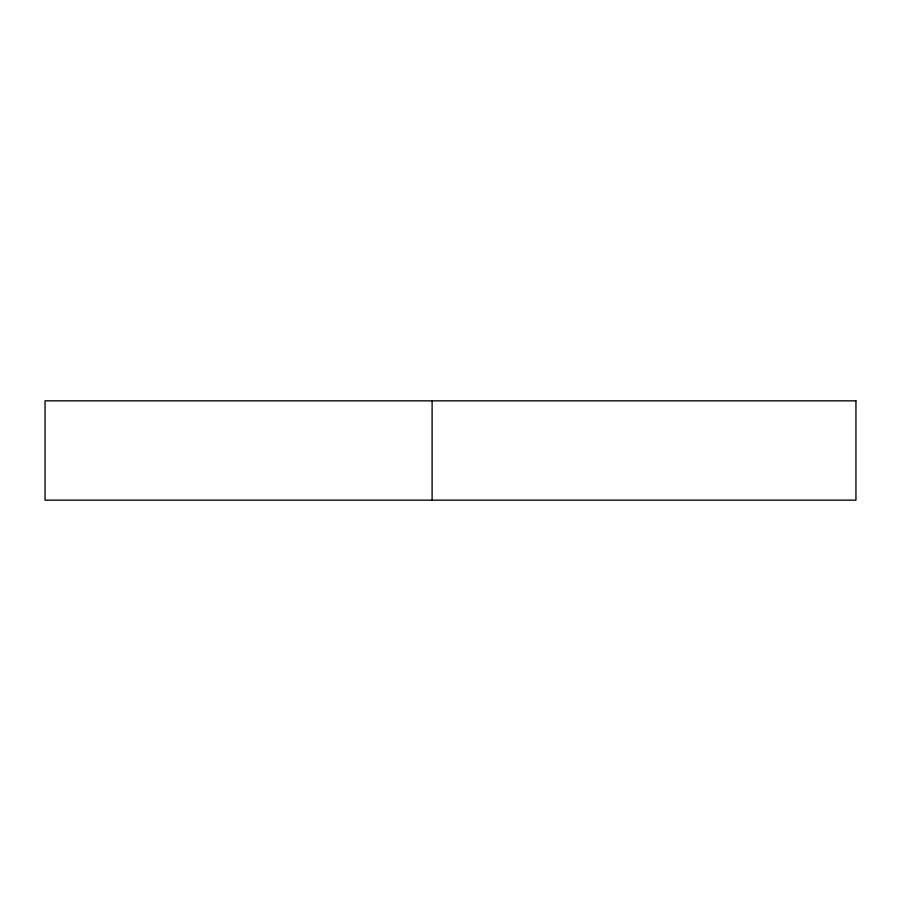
<?xml version="1.0" encoding="UTF-8"?>
<svg xmlns="http://www.w3.org/2000/svg" width="901" height="901" viewBox="0 0 901 901"><rect width="100%" height="100%" fill="white"/><g stroke="black" fill="none" stroke-linecap="round" stroke-linejoin="round"><path stroke-width="1.35" d="M432.108 400.844L432.108 500.156M855.95 400.844L45.05 400.844L45.05 500.156L855.95 500.156L855.95 400.844"/></g></svg>
